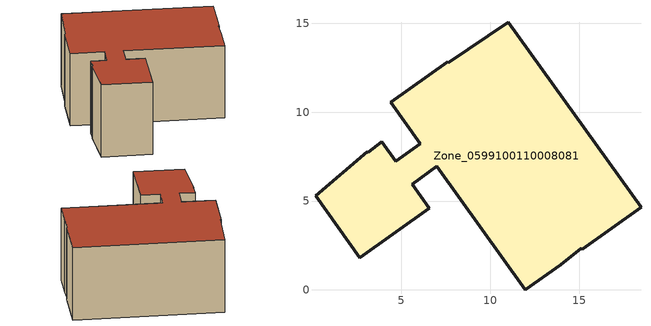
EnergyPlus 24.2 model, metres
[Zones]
Zone_0599100110008081
 floor ground (C_G): 11.99,0 7.01,6.96 5.61,5.96 6.57,4.61 2.68,1.8 0.18,5.31 3.09,7.76 3.14,7.75 3.9,8.34 4.68,7.25 6.08,8.23 4.42,10.56 7.61,12.84 7.66,12.78 11.02,15.07 18.49,4.65 15.19,2.29 15.14,2.36 13.97,1.42 z0
 wall outside (C_F): 4.42,10.56 6.08,8.23 4.68,7.25 3.9,8.34 3.14,7.75 3.09,7.76 0.18,5.31 2.68,1.8 6.57,4.61 5.61,5.96 7.01,6.96 11.99,0 13.97,1.42 15.14,2.36 15.19,2.29 18.49,4.65 11.02,15.07 7.66,12.78 7.61,12.84 4.42,10.56 z0:6.64
 roof outside (C_R): 7.01,6.96 11.99,0 13.97,1.42 15.14,2.36 15.19,2.29 18.49,4.65 11.02,15.07 7.66,12.78 7.61,12.84 4.42,10.56 6.08,8.23 4.68,7.25 3.9,8.34 3.14,7.75 3.09,7.76 0.18,5.31 2.68,1.8 6.57,4.61 5.61,5.96 z6.64
[BUILDING]
Pand.0599100110008081: North Axis=0; Terrain=City; Loads Convergence Tolerance Value=0.04; Temperature Convergence Tolerance Value=0.4; Solar Distribution=FullExterior; Maximum Number of Warmup Days=25; Minimum Number of Warmup Days=1
[Site:Location]
Rotterdam.The.Hague.AP_ZH_NLD Design_Conditions: Latitude=51.96; Longitude=4.45; Time Zone=1; Elevation=-4.5
[SITE:GROUNDTEMPERATURE:BUILDINGSURFACE]
18, 18, 18, 18, 18, 18, 18, 18, 18, 18, 18, 18
[MATERIAL] Thermal Absorptance=0.9; Solar Absorptance=0.7; Visible Absorptance=0.7
Name | Roughness | Thickness | Conductivity | Density | Specific Heat
G.D.2015-2018 | MediumSmooth | 0.15 | 0.0428571 | 540 | 1210
F.D.2015-2018 | Rough | 0.3 | 0.0666667 | 1920 | 840
R.D.2015-2018 | MediumRough | 0.2 | 0.0333333 | 1500 | 1000
[CONSTRUCTION]
C_G: G.D.2015-2018
C_F: F.D.2015-2018
C_R: R.D.2015-2018
[ZONE]
Zone_0599100110008081: Type=1; Multiplier=1; Ceiling Height=Autocalculate; Volume=Autocalculate; Floor Area=autocalculate; Part of Total Floor Area=Yes
[ZONEINFILTRATION:DESIGNFLOWRATE]
Infil_Zone_0599100110008081: Zone or ZoneList or Space or SpaceList=Zone_0599100110008081; Schedule=AlwaysOn; Design Flow Rate Calculation Method=Flow/Area; Flow Rate per Floor Area=0.0021; Constant Term Coefficient=1; Temperature Term Coefficient=0; Velocity Term Coefficient=0; Velocity Squared Term Coefficient=0
[HVACTEMPLATE:ZONE:IDEALLOADSAIRSYSTEM]
Zone_0599100110008081: Maximum Heating Supply Air Temperature=50; Minimum Cooling Supply Air Temperature=13; Maximum Heating Supply Air Humidity Ratio=0.0156; Minimum Cooling Supply Air Humidity Ratio=0.0077; Heating Limit=NoLimit; Cooling Limit=NoLimit; Dehumidification Control Type=ConstantSensibleHeatRatio; Cooling Sensible Heat Ratio=0.7; Dehumidification Setpoint=60; Humidification Control Type=None; Humidification Setpoint=30; Outdoor Air Method=None; Outdoor Air Flow Rate per Person=0.00944; Outdoor Air Flow Rate per Zone Floor Area=0; Outdoor Air Flow Rate per Zone=0; Demand Controlled Ventilation Type=None; Outdoor Air Economizer Type=NoEconomizer; Heat Recovery Type=None; Sensible Heat Recovery Effectiveness=0.7; Latent Heat Recovery Effectiveness=0.65
[ZONECONTROL:THERMOSTAT]
ThermostatControl_Zone_0599100110008081: Zone or ZoneList=Zone_0599100110008081; Control Type Schedule=DualSetpointControlType; Control 1=Thermostat_Zone_0599100110008081; Temperature Difference Between Cutout And Setpoint=0
[THERMOSTATSETPOINT:DUALSETPOINT]
Thermostat_Zone_0599100110008081: Heating Setpoint Temperature Schedule=HeatingSetpoint_Zone_0599100110008081; Cooling Setpoint Temperature Schedule=CoolingSetpoint_Zone_0599100110008081
[SCHEDULE:COMPACT]
HeatingSetpoint_Zone_0599100110008081: Through: 12/31, For: AllDays, Until: 24:00, 21
CoolingSetpoint_Zone_0599100110008081: Through: 12/31, For: AllDays, Until: 24:00, 24
DualSetpointControlType: Through: 12/31, For: AllDays, Until: 24:00, 4
AlwaysOn: Through: 12/31, For: AllDays, Until: 24:00, 1
